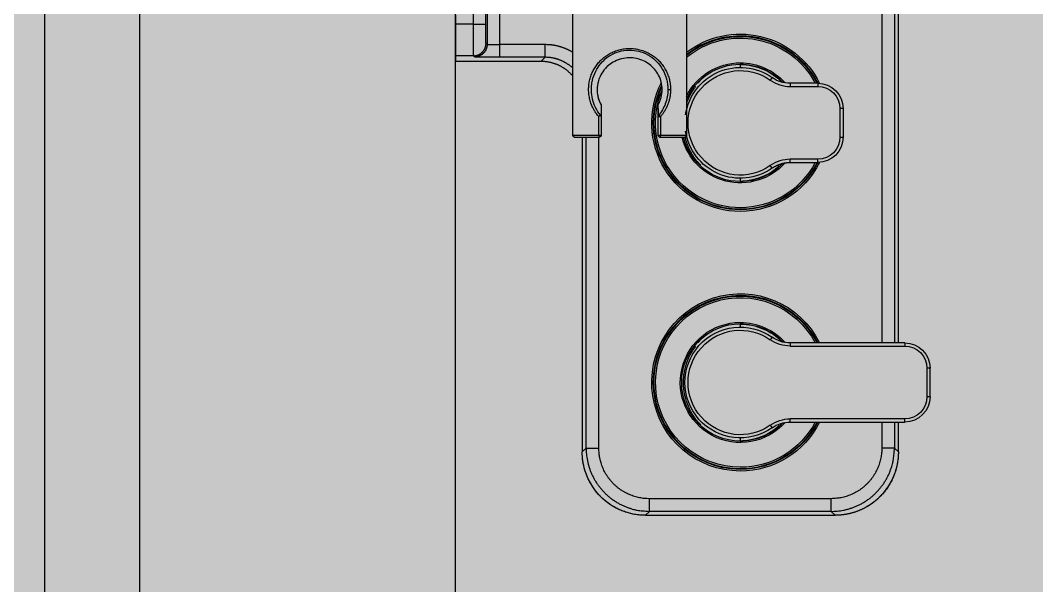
# Model space of a CAD drawing. Header units: millimetres. Extents: x 13515 to 183937, y -33900 to -660.
# Drawn here: x 121790.43 to 121795.46, y -19373.22 to -19370.42 of the extents above; entities that cross this region are included whole.
import ezdxf

# ---------------------------------------------------------------- set-up
doc = ezdxf.new("R2010")
doc.units = ezdxf.units.MM
doc.header["$LTSCALE"] = 100
doc.header["$MEASUREMENT"] = 0
doc.linetypes.add('HIDDEN', pattern=[2, 1, -1])
doc.layers.get('0').update_dxf_attribs({"linetype": 'CONTINUOUS'})
for name, color, linetype in [('254', 254, 'CONTINUOUS'), ('ELE9', 9, 'CONTINUOUS'), ('LED', 7, 'CONTINUOUS'), ('TOI', 12, 'CONTINUOUS')]:
    doc.layers.add(name, color=color, linetype=linetype)

# ---------------------------------------------------------------- blocks, each defined once
blk = doc.blocks.new('I2-샤워수전')
at = {"layer": 'TOI'}
for p, q in [((-13.9479, -141.3138), (-13.9479, -110)), ((-139.9801, -235.5307), (-139.9801, -114.4999)), ((-138.7426, -118.2165), (-138.7426, -235.5307)), ((-134.7429, -118.2165), (-134.7429, -235.5307)), ((-9.9483, -118.3173), (-9.9483, -141.2105)), ((-9.528, -134.8682), (-9.528, -118.8492)), ((-5.5284, -119), (-5.5284, -134.8682)), ((-73, -127.5), (-73, -170)), ((-37, -170), (-37, -127.5)), ((-5.5284, -134.8682), (-9.528, -134.8682)), ((-5.5284, -134.8682), (0, -134.8682)), ((0, -132), (0, -134.8682)), ((0, -134.8682), (0, -144.8674)), ((-28.2585, -141.3138), (-13.9479, -141.3138)), ((-28.2585, -145.3135), (-28.2585, -141.3138)), ((-13.9479, -145.3135), (-13.9479, -141.3138)), ((-9.9483, -141.2105), (-9.6055, -140.8677)), ((-90, -147.6085), (-90, -148.5307)), ((-89.9999, -147.4973), (-89.9999, -147.6085)), ((-28.2585, -145.3135), (-13.9479, -145.3135)), ((-27.021, -146.551), (-28.2585, -145.3135)), ((0, -146.551), (-27.021, -146.551)), ((-5.9486, -145.2101), (-5.6059, -144.8674)), ((-5.6059, -144.8674), (0, -144.8674)), ((0, -144.8674), (0, -146.551)), ((0, -146.551), (0, -146.5511)), ((-114.5, -153.5307), (-105.8113, -153.5307)), ((-114.5, -153.5307), (-114.5, -154.5307)), ((-105.8113, -153.5307), (-105.8113, -154.5307)), ((-100.0618, -151.7125), (-99.4868, -152.5307)), ((-105.8113, -154.5307), (-114.5, -154.5307)), ((-67.0935, -155.5), (-67.9521, -155.5)), ((-64, -164.0339), (-64, -160.4129)), ((-46, -160.3255), (-45.9999, -160.3282)), ((-45.9999, -160.3282), (-46, -163.8385)), ((-45.257, -158.7128), (-45.257, -158.3124)), ((-45.1299, -158.3124), (-45.257, -158.3124)), ((-122.5, -161.5307), (-122.5, -170.5307)), ((-122.5, -161.5307), (-121.5, -161.5307)), ((-121.5, -161.5307), (-121.5, -170.5307)), ((-46, -163.8385), (-46, -170)), ((-64, -164.034), (-64.7714, -164.034)), ((-64.7714, -164.034), (-64.7714, -170)), ((-64, -170), (-64, -164.034)), ((-45.2285, -170), (-45.2285, -164.034)), ((-73, -170), (-64.7714, -170)), ((-64.7714, -170), (-64, -170)), ((-46, -170), (-45.2285, -170)), ((-45.2285, -170), (-37, -170)), ((-121.5, -170.5307), (-122.5, -170.5307)), ((-64.5, -170.5), (-72.5, -170.5)), ((-37.5, -170.5), (-45.5, -170.5)), ((-45.257, -268.7443), (-45.257, -170.5)), ((-41.2574, -268.7443), (-41.2574, -170.5)), ((-40.0199, -170.5), (-40.0199, -269.9818)), ((-114.5, -177.5307), (-105.8113, -177.5307)), ((-114.5, -178.5307), (-114.5, -177.5307)), ((-105.8113, -178.5307), (-114.5, -178.5307)), ((-105.8113, -178.5307), (-105.8113, -177.5307)), ((-100.0618, -180.3489), (-99.4868, -179.5307)), ((-90, -183.5307), (-90, -184.4528)), ((-89.9999, -184.4528), (-89.9999, -184.5641)), ((-90, -229.6086), (-90, -230.5307)), ((-89.9999, -229.4972), (-89.9999, -229.6086)), ((-100.0618, -233.7125), (-99.4868, -234.5307)), ((-142, -235.5307), (-105.8113, -235.5307)), ((-142, -235.5307), (-142, -236.5307)), ((-105.8113, -236.5307), (-142, -236.5307)), ((-105.8113, -235.5307), (-105.8113, -236.5307)), ((-150, -252.5307), (-150, -243.5307)), ((-150, -243.5307), (-149, -243.5307)), ((-149, -243.5307), (-149, -252.5307)), ((-71.5915, -248.7393), (-71.4803, -248.7435)), ((-150, -252.5307), (-149, -252.5307)), ((-142, -260.5307), (-142, -259.5307)), ((-142, -259.5307), (-105.8113, -259.5307)), ((-105.8113, -260.5307), (-105.8113, -259.5307)), ((-105.8113, -260.5307), (-142, -260.5307)), ((-139.9801, -269.9818), (-139.9801, -260.5307)), ((-138.7426, -260.5307), (-138.7426, -268.7443)), ((-134.7429, -260.5307), (-134.7429, -268.7443)), ((-99.4868, -261.5307), (-100.0618, -262.3489)), ((-90, -265.5307), (-90, -266.4528)), ((-89.9999, -266.4528), (-89.9999, -266.5642)), ((-138.7426, -268.7443), (-139.9801, -269.9818)), ((-138.7426, -268.7443), (-134.7429, -268.7443)), ((-41.2574, -268.7443), (-45.257, -268.7443)), ((-40.0199, -269.9818), (-41.2574, -268.7443)), ((-118.7443, -284.7429), (-61.2556, -284.7429)), ((-118.7443, -288.7426), (-118.7443, -284.7429)), ((-61.2556, -288.7426), (-61.2556, -284.7429)), ((-119.9818, -289.9801), (-118.7443, -288.7426)), ((-118.7443, -288.7426), (-61.2556, -288.7426)), ((-61.2556, -288.7426), (-60.0181, -289.9801)), ((-60.0181, -289.9801), (-119.9818, -289.9801))]:
    blk.add_line(p, q, dxfattribs=at)
for points in [[(-9.6056, -140.8677), (-9.6019, -140.8575, 0.12429121), (-9.5981, -140.833, 0.0218621), (-9.5943, -140.7938, 0.00874373), (-9.5904, -140.7398, 0.00497445), (-9.5866, -140.6698, 0.00310073), (-9.5827, -140.5839, 0.00214591), (-9.5788, -140.4813, 0.00155462), (-9.575, -140.3626, 0.00120434), (-9.5713, -140.2269, 0.00094945), (-9.5676, -140.075, 0.00077991), (-9.5639, -139.9067, 0.00064726), (-9.5604, -139.7229, 0.0005534), (-9.557, -139.5236, 0.00047681), (-9.5538, -139.3102, 0.00042016), (-9.5507, -139.0828, 0.0003712), (-9.5477, -138.8432, 0.00033249), (-9.545, -138.5919, 0.00030294), (-9.5424, -138.3303, 0.00028153), (-9.54, -138.059, 0.00025344), (-9.5379, -137.7813, 0.00022329), (-9.5359, -137.4988, 0.00022652), (-9.5342, -137.207, 0.00024618), (-9.5327, -136.9048, 0.00018415), (-9.5314, -136.6184, 0.00007802), (-9.5304, -136.3575, 0.00023035), (-9.5295, -136.0261, 0.00036732), (-9.5287, -135.5229, 0.00018292), (-9.528, -134.8682, 0.00009969)], [(-5.5283, -134.8682), (-5.5284, -135.3415, -0.00009983), (-5.5286, -135.821, -0.00009531), (-5.5291, -136.3072, -0.00009479), (-5.5298, -136.798, -0.00010012), (-5.5306, -137.2913, -0.00010409), (-5.5317, -137.7851, -0.00010801), (-5.533, -138.2774, -0.0001124), (-5.5345, -138.7662, -0.00011847), (-5.5363, -139.2488, -0.00012502), (-5.5382, -139.7233, -0.00013295), (-5.5404, -140.1871, -0.00014206), (-5.5427, -140.6383, -0.0001529), (-5.5453, -141.0742, -0.00016603), (-5.548, -141.4932, -0.0001816), (-5.551, -141.8926, -0.00020034), (-5.5541, -142.2715, -0.00022159), (-5.5573, -142.6272, -0.00025185), (-5.5607, -142.9593, -0.00029109), (-5.5643, -143.2657, -0.00033122), (-5.5679, -143.5462, -0.00036465), (-5.5715, -143.799, -0.0004713), (-5.5753, -144.0254, -0.00068168), (-5.5793, -144.2243, -0.00070874), (-5.583, -144.3943, -0.00036909), (-5.5864, -144.5336, -0.00134666), (-5.5907, -144.6541, -0.00458105), (-5.5973, -144.7657, -0.00612899), (-5.6059, -144.8673, -0.00683343)], [(-37, -143.7335), (-36.7201, -143.5694, -0.00468305), (-36.438, -143.411, -0.00473023), (-36.1537, -143.2585, -0.00473708), (-35.8673, -143.1117, -0.00470656), (-35.5791, -142.9709, -0.00469175), (-35.2893, -142.8358, -0.00467627), (-34.9979, -142.7068, -0.0046646), (-34.7053, -142.5836, -0.00464342), (-34.4115, -142.4664, -0.00462999), (-34.1167, -142.3551, -0.00460858), (-33.8211, -142.2497, -0.00459326), (-33.5249, -142.1501, -0.00456748), (-33.2283, -142.0565, -0.00455466), (-32.9313, -141.9686, -0.00453637), (-32.6341, -141.8866, -0.00451006), (-32.337, -141.8103, -0.00445915), (-32.0402, -141.7398, -0.00447568), (-31.7434, -141.6748, -0.00452848), (-31.4467, -141.6156, -0.00439481), (-31.1517, -141.5618, -0.00410148), (-30.8591, -141.5136, -0.0044669), (-30.5629, -141.4707, -0.00523072), (-30.2611, -141.4331, -0.00402583), (-29.9783, -141.401, -0.00153213), (-29.7231, -141.3746, -0.0054981), (-29.3987, -141.3521, -0.0093459), (-28.9038, -141.3317, -0.00465178), (-28.2585, -141.3138, -0.00250773)], [(-9.9483, -141.2105), (-9.9552, -141.2154, -0.17603175), (-9.9715, -141.2204, -0.04077524), (-9.9976, -141.2255, -0.01699347), (-10.0336, -141.2306, -0.00979362), (-10.0803, -141.2358, -0.00614181), (-10.1375, -141.2409, -0.00426342), (-10.2059, -141.2461, -0.00309436), (-10.2851, -141.2512, -0.00239982), (-10.3755, -141.2562, -0.0018934), (-10.4768, -141.2611, -0.00155611), (-10.589, -141.2659, -0.00129196), (-10.7115, -141.2706, -0.00110491), (-10.8444, -141.2751, -0.00095221), (-10.9866, -141.2795, -0.00083922), (-11.1382, -141.2836, -0.00074154), (-11.298, -141.2875, -0.00066428), (-11.4655, -141.2912, -0.0006053), (-11.6399, -141.2946, -0.00056256), (-11.8208, -141.2978, -0.00050646), (-12.0059, -141.3006, -0.00044623), (-12.1942, -141.3032, -0.00045269), (-12.3888, -141.3055, -0.000492), (-12.5903, -141.3075, -0.00036805), (-12.7812, -141.3092, -0.00015592), (-12.9551, -141.3106, -0.0004604), (-13.1761, -141.3118, -0.00073416), (-13.5115, -141.3129, -0.00036562), (-13.948, -141.3138, -0.00019926)], [(-9.9483, -141.2105), (-9.9438, -141.401, 0.01280184), (-9.9298, -141.5941, 0.01215479), (-9.9058, -141.79, 0.01197266), (-9.8719, -141.9877, 0.01247892), (-9.8271, -142.1865, 0.01271761), (-9.7716, -142.3855, 0.012873), (-9.7047, -142.5839, 0.01297429), (-9.6269, -142.7808, 0.01318122), (-9.5375, -142.9752, 0.01329076), (-9.4371, -143.1663, 0.01343509), (-9.3255, -143.353, 0.01350714), (-9.2034, -143.5345, 0.01360488), (-9.0707, -143.7097, 0.01365884), (-8.9283, -143.878, 0.01372853), (-8.7764, -144.0383, 0.0137188), (-8.6162, -144.1902, 0.01365512), (-8.448, -144.3325, 0.0137286), (-8.2726, -144.4653, 0.01389354), (-8.0907, -144.5874, 0.01353997), (-7.9044, -144.699, 0.01272295), (-7.7149, -144.7993, 0.01368279), (-7.5189, -144.8887, 0.01572184), (-7.316, -144.9669, 0.0123732), (-7.1236, -145.0334, 0.00539065), (-6.9484, -145.0878, 0.01618234), (-6.7259, -145.1338, 0.02706243), (-6.3881, -145.1747, 0.01386617), (-5.9486, -145.2102, 0.00762347)], [(-5.6059, -144.8673), (-5.7965, -144.8628, -0.01280175), (-5.9896, -144.8488, -0.01215472), (-6.1854, -144.8248, -0.01197262), (-6.3832, -144.7909, -0.01247889), (-6.5819, -144.7461, -0.0127176), (-6.7809, -144.6906, -0.01287301), (-6.9793, -144.6238, -0.01297432), (-7.1762, -144.5459, -0.01318127), (-7.3706, -144.4565, -0.01329083), (-7.5617, -144.3562, -0.01343518), (-7.7484, -144.2446, -0.01350725), (-7.9299, -144.1225, -0.01360501), (-8.1051, -143.9898, -0.01365898), (-8.2735, -143.8474, -0.01372869), (-8.4337, -143.6955, -0.01371897), (-8.5856, -143.5353, -0.0136553), (-8.728, -143.367, -0.01372879), (-8.8607, -143.1917, -0.01389374), (-8.9828, -143.0098, -0.01354017), (-9.0944, -142.8235, -0.01272313), (-9.1947, -142.634, -0.013683), (-9.2841, -142.438, -0.01572207), (-9.3623, -142.2351, -0.01237337), (-9.4289, -142.0428, -0.00539072), (-9.4832, -141.8676, -0.01618256), (-9.5292, -141.645, -0.02706275), (-9.5701, -141.3072, -0.01386632), (-9.6056, -140.8677, -0.00762354)], [(-37, -148.6909), (-36.7468, -148.467, -0.00641842), (-36.4885, -148.2499, -0.00645897), (-36.2248, -148.04, -0.00645857), (-35.9562, -147.8371, -0.0064384), (-35.6829, -147.6418, -0.00642873), (-35.4054, -147.4539, -0.00641126), (-35.1238, -147.2739, -0.00639769), (-34.8386, -147.1014, -0.00637452), (-34.55, -146.9371, -0.00635885), (-34.2584, -146.7805, -0.00633144), (-33.964, -146.6321, -0.00631116), (-33.6672, -146.4917, -0.00627591), (-33.3683, -146.3596, -0.00625753), (-33.0677, -146.2354, -0.00622971), (-32.7656, -146.1196, -0.00619206), (-32.4624, -146.0117, -0.00611892), (-32.1585, -145.9121, -0.00613653), (-31.8538, -145.8203, -0.00619885), (-31.5484, -145.7367, -0.0060163), (-31.2443, -145.6608, -0.00561683), (-30.9422, -145.593, -0.00609562), (-30.6361, -145.5326, -0.00710281), (-30.3241, -145.4799, -0.0054906), (-30.0316, -145.4349, -0.0021522), (-29.7675, -145.398, -0.0074265), (-29.4326, -145.3665, -0.01257755), (-28.9227, -145.3383, -0.00629618), (-28.2585, -145.3135, -0.00341079)], [(-13.948, -145.3135), (-13.5693, -145.3134, 0.0001663), (-13.1858, -145.313, 0.00015877), (-12.7968, -145.3124, 0.00015791), (-12.4041, -145.3115, 0.00016679), (-12.0095, -145.3104, 0.0001734), (-11.6144, -145.3089, 0.00017993), (-11.2206, -145.3072, 0.00018724), (-10.8296, -145.3052, 0.00019736), (-10.4435, -145.3029, 0.00020827), (-10.0639, -145.3003, 0.00022147), (-9.6928, -145.2974, 0.00023663), (-9.3319, -145.2943, 0.0002547), (-8.9832, -145.2909, 0.00027656), (-8.648, -145.2872, 0.0003025), (-8.3284, -145.2833, 0.0003337), (-8.0253, -145.2792, 0.00036909), (-7.7408, -145.2748, 0.00041947), (-7.475, -145.2703, 0.00048481), (-7.23, -145.2656, 0.00055162), (-7.0055, -145.2608, 0.00060726), (-6.8033, -145.2559, 0.0007848), (-6.6222, -145.2509, 0.00113497), (-6.463, -145.2456, 0.00117978), (-6.327, -145.2406, 0.00061429), (-6.2155, -145.2361, 0.00224082), (-6.1192, -145.2303, 0.00761313), (-6.0299, -145.2216, 0.01014586), (-5.9486, -145.2102, 0.01123962)], [(-76.6447, -153.461), (-76.6948, -153.3966, 0.00138202), (-76.7452, -153.3325, 0.00138259), (-76.7959, -153.2687, 0.00138336), (-76.847, -153.2052, 0.00138448), (-76.8985, -153.1421, 0.00138545), (-76.9502, -153.0792, 0.00138629), (-77.0024, -153.0166, 0.00138706), (-77.0548, -152.9543, 0.00138778), (-77.1076, -152.8923, 0.00138859), (-77.1607, -152.8306, 0.00138945), (-77.2142, -152.7693, 0.0013898), (-77.268, -152.7082, 0.00138966), (-77.3221, -152.6475, 0.00139118), (-77.3765, -152.587, 0.00139412), (-77.4313, -152.5269, 0.0013911), (-77.4864, -152.4671, 0.00138299), (-77.5418, -152.4077, 0.00139529), (-77.5976, -152.3485, 0.00142376), (-77.6538, -152.2896, 0.00138366), (-77.71, -152.2312, 0.00129229), (-77.7663, -152.1735, 0.00142615), (-77.8238, -152.1152, 0.00169962), (-77.883, -152.0559, 0.00129077), (-77.9388, -152.0005, 0.00044439), (-77.9893, -151.9505, 0.00181944), (-78.055, -151.8871, 0.00313022), (-78.157, -151.7904, 0.00153113), (-78.2912, -151.6644, 0.00081165)], [(-73, -159.9543), (-73.0628, -159.7639, 0.00292228), (-73.128, -159.5739, 0.00290523), (-73.1955, -159.3844, 0.00290358), (-73.2653, -159.1954, 0.00292201), (-73.3374, -159.0069, 0.00293264), (-73.4119, -158.819, 0.00294092), (-73.4888, -158.6317, 0.0029476), (-73.5679, -158.445, 0.0029576), (-73.6494, -158.259, 0.00296482), (-73.7332, -158.0737, 0.00297404), (-73.8194, -157.8892, 0.00297967), (-73.9079, -157.7055, 0.00298634), (-73.9988, -157.5226, 0.00299422), (-74.0919, -157.3405, 0.00300718), (-74.1874, -157.1593, 0.00300458), (-74.2852, -156.9791, 0.00299258), (-74.3853, -156.7999, 0.00302346), (-74.4877, -156.6216, 0.00309178), (-74.5927, -156.444, 0.00300633), (-74.6994, -156.2682, 0.00280944), (-74.8077, -156.0945, 0.0031079), (-74.9202, -155.9193, 0.00371521), (-75.038, -155.7414, 0.00281546), (-75.1499, -155.575, 0.00095391), (-75.2522, -155.4252, 0.00398794), (-75.3886, -155.2358, 0.00687134), (-75.6049, -154.9479, 0.00335057), (-75.8921, -154.5732, 0.0017701)], [(-64.7715, -164.0339), (-64.7546, -164.0142, -0.00686528), (-64.7366, -163.9941, -0.00611028), (-64.7172, -163.9736, -0.00579814), (-64.6966, -163.9527, -0.00601268), (-64.6748, -163.9317, -0.00605123), (-64.6518, -163.9106, -0.00608378), (-64.6277, -163.8896, -0.00611034), (-64.6027, -163.8688, -0.00625522), (-64.5769, -163.8484, -0.00637506), (-64.5503, -163.8286, -0.0065742), (-64.5232, -163.8094, -0.00678007), (-64.4957, -163.7911, -0.00706642), (-64.468, -163.7739, -0.00739569), (-64.4404, -163.7577, -0.00780658), (-64.413, -163.743, -0.00827774), (-64.386, -163.7295, -0.00879742), (-64.3596, -163.7176, -0.00954293), (-64.334, -163.7073, -0.01046682), (-64.3094, -163.6986, -0.01126693), (-64.2859, -163.6914, -0.01171234), (-64.2637, -163.6859, -0.01392328), (-64.2427, -163.6821, -0.01791146), (-64.2229, -163.68, -0.01658457), (-64.2052, -163.679, -0.00861467), (-64.1899, -163.6789, -0.02508315), (-64.1737, -163.6816, -0.05266857), (-64.1532, -163.689, -0.03397395), (-64.1289, -163.7007, -0.0207982)], [(-64.1289, -163.7007), (-64.1209, -163.7097, -0.00607593), (-64.1132, -163.7189, -0.00600996), (-64.1056, -163.7282, -0.00598977), (-64.0983, -163.7378, -0.00604637), (-64.0912, -163.7477, -0.00607469), (-64.0843, -163.7577, -0.00609051), (-64.0776, -163.7679, -0.00610159), (-64.0711, -163.7783, -0.00612322), (-64.0649, -163.7888, -0.00613592), (-64.059, -163.7996, -0.0061512), (-64.0533, -163.8105, -0.0061584), (-64.0479, -163.8215, -0.00616607), (-64.0428, -163.8327, -0.00617585), (-64.0379, -163.844, -0.00619193), (-64.0333, -163.8554, -0.00618004), (-64.029, -163.867, -0.00614548), (-64.025, -163.8786, -0.00619513), (-64.0213, -163.8903, -0.00631036), (-64.0178, -163.9022, -0.00613694), (-64.0147, -163.914, -0.00574115), (-64.0119, -163.9259, -0.00629929), (-64.0094, -163.9379, -0.00744868), (-64.0071, -163.9503, -0.00570306), (-64.0052, -163.962, -0.00208463), (-64.0036, -163.9725, -0.00790811), (-64.0023, -163.986, -0.01353198), (-64.0011, -164.0068, -0.00668614), (-64, -164.0339, -0.0035709)], [(-64.4999, -170.5), (-64.5129, -170.4994, -0.02354851), (-64.526, -170.4977, -0.02211001), (-64.5393, -170.4947, -0.02130241), (-64.5527, -170.4905, -0.02151659), (-64.5662, -170.4849, -0.02099967), (-64.5797, -170.4779, -0.02022212), (-64.5932, -170.4696, -0.01921376), (-64.6065, -170.4598, -0.01834854), (-64.6197, -170.4487, -0.01727558), (-64.6327, -170.4361, -0.01631613), (-64.6454, -170.4222, -0.01526778), (-64.6577, -170.4069, -0.01436088), (-64.6696, -170.3903, -0.01344275), (-64.681, -170.3725, -0.01266055), (-64.6919, -170.3535, -0.01185618), (-64.7022, -170.3335, -0.01112848), (-64.7119, -170.3125, -0.01056481), (-64.7209, -170.2906, -0.01015346), (-64.7292, -170.2678, -0.00941652), (-64.7367, -170.2445, -0.00849008), (-64.7436, -170.2208, -0.00878472), (-64.7496, -170.1963, -0.00972054), (-64.7549, -170.171, -0.00739273), (-64.7595, -170.1469, -0.003166), (-64.7631, -170.125, -0.00936698), (-64.7663, -170.0972, -0.01514481), (-64.769, -170.055, -0.00760893), (-64.7715, -170, -0.0041591)], [(-45.2285, -170), (-45.2288, -170.0239, -0.00695511), (-45.2297, -170.048, -0.0066255), (-45.2314, -170.0725, -0.00657028), (-45.2337, -170.0972, -0.00691632), (-45.2367, -170.1221, -0.00715035), (-45.2405, -170.1469, -0.00736609), (-45.245, -170.1717, -0.0075922), (-45.2503, -170.1963, -0.00791309), (-45.2564, -170.2206, -0.00823075), (-45.2632, -170.2445, -0.00860859), (-45.2708, -170.2679, -0.00900844), (-45.2791, -170.2906, -0.00946954), (-45.2881, -170.3125, -0.00998471), (-45.2977, -170.3335, -0.0105629), (-45.308, -170.3535, -0.01118122), (-45.3189, -170.3725, -0.01180201), (-45.3303, -170.3903, -0.01265768), (-45.3422, -170.4069, -0.01367834), (-45.3546, -170.4222, -0.01430958), (-45.3672, -170.4361, -0.01436685), (-45.3801, -170.4487, -0.01655317), (-45.3934, -170.4598, -0.02050316), (-45.4072, -170.4696, -0.01741369), (-45.4203, -170.4779, -0.00790956), (-45.4321, -170.4847, -0.02464238), (-45.4473, -170.4905, -0.04530206), (-45.4702, -170.4956, -0.02467138), (-45.5, -170.5, -0.01382489)], [(-77.4693, -179.4178), (-77.2245, -179.1665, 0.00472232), (-76.9845, -178.9108, 0.00473075), (-76.7496, -178.6505, 0.00472885), (-76.5196, -178.3859, 0.00472546), (-76.2949, -178.1171, 0.00472329), (-76.0753, -177.8443, 0.00471765), (-75.8613, -177.5675, 0.00471257), (-75.6526, -177.2871, 0.00470489), (-75.4495, -177.003, 0.00469892), (-75.252, -176.7155, 0.00468941), (-75.0603, -176.4247, 0.00468055), (-74.8743, -176.1308, 0.0046661), (-74.6942, -175.8339, 0.00465956), (-74.5199, -175.5343, 0.00465265), (-74.3516, -175.232, 0.00463096), (-74.1893, -174.9273, 0.0045883), (-74.033, -174.6204, 0.00461247), (-73.8827, -174.3111, 0.00468079), (-73.7384, -173.9994, 0.00454262), (-73.6004, -173.6872, 0.0042395), (-73.4691, -173.3753, 0.00463664), (-73.3424, -173.0568, 0.00546078), (-73.2202, -172.7294, 0.00417912), (-73.1089, -172.4212, 0.00153721), (-73.0114, -172.142, 0.00576717), (-72.8997, -171.7819, 0.00983005), (-72.7453, -171.226, 0.00485397), (-72.5536, -170.4971, 0.00259734)], [(-100.0617, -180.3489), (-100.2277, -180.2348, 0.0050671), (-100.3962, -180.1238, 0.00502798), (-100.5675, -180.0159, 0.00501525), (-100.7414, -179.9112, 0.00504735), (-100.9178, -179.8099, 0.005063), (-101.0966, -179.7119, 0.00507127), (-101.2777, -179.6175, 0.00507677), (-101.4609, -179.5266, 0.00508839), (-101.6463, -179.4394, 0.005095), (-101.8336, -179.3559, 0.00510324), (-102.0229, -179.2761, 0.0051063), (-102.2139, -179.2002, 0.00510919), (-102.4065, -179.1282, 0.00511521), (-102.6007, -179.0601, 0.00512658), (-102.7963, -178.9961, 0.00511521), (-102.9931, -178.9361, 0.00508525), (-103.191, -178.8801, 0.00512666), (-103.3901, -178.8283, 0.00522408), (-103.5904, -178.7806, 0.0050786), (-103.7907, -178.737, 0.00474808), (-103.9904, -178.6977, 0.00521851), (-104.1938, -178.6624, 0.00618524), (-104.4024, -178.6313, 0.00472319), (-104.5985, -178.6045, 0.00169515), (-104.776, -178.5824, 0.00658273), (-105.0036, -178.5634, 0.01128275), (-105.3535, -178.5461, 0.00555695), (-105.8113, -178.5307, 0.00296075)], [(-76.6447, -235.461), (-76.6948, -235.3966, 0.00138211), (-76.7452, -235.3325, 0.00138267), (-76.796, -235.2687, 0.00138344), (-76.8471, -235.2052, 0.00138456), (-76.8985, -235.142, 0.00138554), (-76.9503, -235.0791, 0.00138637), (-77.0024, -235.0165, 0.00138715), (-77.0548, -234.9543, 0.00138787), (-77.1076, -234.8923, 0.00138867), (-77.1608, -234.8306, 0.00138954), (-77.2142, -234.7692, 0.00138989), (-77.268, -234.7082, 0.00138974), (-77.3221, -234.6475, 0.00139126), (-77.3766, -234.587, 0.0013942), (-77.4313, -234.5269, 0.00139118), (-77.4864, -234.4671, 0.00138307), (-77.5418, -234.4077, 0.00139537), (-77.5976, -234.3485, 0.00142385), (-77.6538, -234.2896, 0.00138374), (-77.7101, -234.2312, 0.00129237), (-77.7663, -234.1735, 0.00142624), (-77.8238, -234.1152, 0.00169972), (-77.883, -234.0559, 0.00129085), (-77.9388, -234.0005, 0.00044442), (-77.9894, -233.9505, 0.00181956), (-78.055, -233.8871, 0.00313041), (-78.157, -233.7904, 0.00153123), (-78.2912, -233.6644, 0.0008117)], [(-77.4693, -261.4178), (-77.0773, -261.0047, 0.00747115), (-76.698, -260.5807, 0.00750572), (-76.332, -260.1452, 0.00749598), (-75.9792, -259.6994, 0.0074785), (-75.6408, -259.2437, 0.00746759), (-75.3164, -258.779, 0.00744289), (-75.0071, -258.3057, 0.00742207), (-74.7123, -257.8248, 0.00739112), (-74.4332, -257.3366, 0.00736687), (-74.1691, -256.8422, 0.00732689), (-73.921, -256.342, 0.00729698), (-73.6882, -255.837, 0.00725004), (-73.4716, -255.3277, 0.00721572), (-73.2704, -254.8149, 0.00716172), (-73.0853, -254.2993, 0.0071232), (-72.9157, -253.7816, 0.00706319), (-72.7621, -253.2625, 0.00702065), (-72.6236, -252.7427, 0.00695431), (-72.5009, -252.2228, 0.0069094), (-72.3931, -251.7034, 0.00684044), (-72.3005, -251.1852, 0.00678932), (-72.2224, -250.6688, 0.00670833), (-72.159, -250.1548, 0.0066659), (-72.1094, -249.6435, 0.00660546), (-72.074, -249.1354, 0.00652511), (-72.0517, -248.6317, 0.00639093), (-72.0427, -248.1327, 0.00644586), (-72.0465, -247.6343, 0.00648281), (-72.0636, -247.1322, 0.00647102), (-72.094, -246.6262, 0.00659853), (-72.1384, -246.1165, 0.00666613), (-72.1968, -245.604, 0.00673406), (-72.27, -245.0889, 0.00678959), (-72.3578, -244.572, 0.00688361), (-72.4609, -244.0537, 0.00691596), (-72.579, -243.5348, 0.00694216), (-72.7127, -243.016, 0.00705422), (-72.8622, -242.4973, 0.00727583), (-73.0284, -241.9791, 0.00709857), (-73.2088, -241.4648, 0.00666099), (-73.4036, -240.9558, 0.00742836), (-73.6194, -240.4428, 0.0089711), (-73.8593, -239.923, 0.00677753), (-74.094, -239.4369, 0.00221901), (-74.3142, -238.9993, 0.00973159), (-74.6319, -238.453, 0.01689071), (-75.1659, -237.6335, 0.0082014), (-75.892, -236.5733, 0.00429559)], [(-118.7443, -288.7426), (-119.6973, -288.7204, -0.01280197), (-120.663, -288.6503, -0.01215525), (-121.6424, -288.5306, -0.01197345), (-122.6312, -288.3611, -0.01248007), (-123.6252, -288.1372, -0.01271914), (-124.6202, -287.8598, -0.01287487), (-125.6121, -287.5256, -0.0129765), (-126.5967, -287.1363, -0.01318377), (-127.5688, -286.6895, -0.01329362), (-128.5244, -286.1879, -0.01343823), (-129.4578, -285.6299, -0.01351053), (-130.3655, -285.0193, -0.01360847), (-131.2416, -284.3558, -0.01366258), (-132.0832, -283.644, -0.01373239), (-132.8847, -282.8846, -0.01372271), (-133.644, -282.0833, -0.01365902), (-134.3558, -281.2421, -0.01373247), (-135.0193, -280.3655, -0.01389737), (-135.6299, -279.4559, -0.01354357), (-136.1878, -278.5244, -0.01272617), (-136.6891, -277.5765, -0.01368605), (-137.1363, -276.5967, -0.01572526), (-137.5271, -275.582, -0.01237559), (-137.8598, -274.6202, -0.00539161), (-138.1312, -273.7441, -0.016185), (-138.3611, -272.6312, -0.02706561), (-138.5653, -270.9421, -0.01386717), (-138.7426, -268.7444, -0.00762384)], [(-134.7429, -268.7444), (-134.7251, -269.5068, 0.012802), (-134.6691, -270.2793, 0.01215537), (-134.5734, -271.0628, 0.01197365), (-134.4378, -271.8539, 0.01248037), (-134.2587, -272.6492, 0.01271953), (-134.0368, -273.4452, 0.01287535), (-133.7694, -274.2387, 0.01297707), (-133.4581, -275.0264, 0.01318443), (-133.1006, -275.8041, 0.01329436), (-132.6993, -276.5686, 0.01343904), (-132.2529, -277.3153, 0.0135114), (-131.7645, -278.0415, 0.0136094), (-131.2337, -278.7424, 0.01366356), (-130.6642, -279.4157, 0.01373339), (-130.0567, -280.0568, 0.01372373), (-129.4157, -280.6643, 0.01366003), (-128.7428, -281.2337, 0.01373348), (-128.0415, -281.7645, 0.01389837), (-127.3138, -282.253, 0.01354451), (-126.5686, -282.6993, 0.01272701), (-125.8102, -283.1003, 0.0136869), (-125.0264, -283.4581, 0.01572616), (-124.2146, -283.7707, 0.01237622), (-123.4452, -284.0368, 0.00539186), (-122.7443, -284.2539, 0.01618569), (-121.8539, -284.4378, 0.02706645), (-120.5026, -284.6012, 0.01386743), (-118.7443, -284.7429, 0.00762394)], [(-41.2574, -268.7444), (-41.2796, -269.6974, -0.012802), (-41.3497, -270.663, -0.01215529), (-41.4694, -271.6424, -0.01197349), (-41.6389, -272.6312, -0.01248011), (-41.8628, -273.6252, -0.01271918), (-42.1402, -274.6202, -0.01287491), (-42.4744, -275.6122, -0.01297655), (-42.8637, -276.5967, -0.01318382), (-43.3105, -277.5689, -0.01329367), (-43.8121, -278.5244, -0.01343828), (-44.3701, -279.4578, -0.01351058), (-44.9807, -280.3655, -0.01360852), (-45.6442, -281.2416, -0.01366264), (-46.356, -282.0833, -0.01373244), (-47.1154, -282.8847, -0.01372276), (-47.9167, -283.644, -0.01365906), (-48.7578, -284.3558, -0.01373251), (-49.6345, -285.0193, -0.01389741), (-50.5441, -285.63, -0.0135436), (-51.4756, -286.1879, -0.01272619), (-52.4235, -286.6891, -0.01368607), (-53.4033, -287.1363, -0.01572528), (-54.418, -287.5271, -0.0123756), (-55.3798, -287.8598, -0.00539161), (-56.2559, -288.1312, -0.016185), (-57.3688, -288.3611, -0.02706559), (-59.0579, -288.5654, -0.01386715), (-61.2556, -288.7426, -0.00762383)], [(-61.2556, -284.7429), (-60.4932, -284.7251, 0.01280196), (-59.7207, -284.6691, 0.01215533), (-58.9371, -284.5734, 0.01197361), (-58.1461, -284.4378, 0.01248031), (-57.3508, -284.2587, 0.01271947), (-56.5548, -284.0368, 0.01287529), (-55.7612, -283.7694, 0.012977), (-54.9736, -283.4581, 0.01318436), (-54.1958, -283.1006, 0.01329428), (-53.4314, -282.6993, 0.01343897), (-52.6846, -282.2529, 0.01351132), (-51.9585, -281.7645, 0.01360932), (-51.2576, -281.2337, 0.01366348), (-50.5843, -280.6643, 0.01373332), (-49.9431, -280.0567, 0.01372366), (-49.3357, -279.4157, 0.01365997), (-48.7662, -278.7428, 0.01373342), (-48.2354, -278.0415, 0.01389832), (-47.7469, -277.3138, 0.01354446), (-47.3006, -276.5686, 0.01272697), (-46.8996, -275.8102, 0.01368686), (-46.5418, -275.0264, 0.01572613), (-46.2292, -274.2146, 0.01237621), (-45.9631, -273.4452, 0.00539186), (-45.7459, -272.7443, 0.01618569), (-45.5621, -271.8539, 0.02706646), (-45.3987, -270.5026, 0.01386746), (-45.257, -268.7444, 0.00762396)]]:
    blk.add_lwpolyline(points, format="xyb", dxfattribs=at)
for centre, radius, start, end in [((-90, -166), 28, 52.6168, 153.60367), ((-90, -166), 27.5, 90, 153.02616), ((-90, -166.0307), 27.3, 51.48565, 152.7499), ((-90, -166.0307), 26.8, 50.62981, 152.19797), ((-90, -166), 27.5, 51.81652, 90), ((-90, -166.0307), 18.9624, 90, 138.1885), ((-90, -166.0307), 18.5334, 90, 136.35117), ((-90, -166.0307), 18.4221, 90, 135.78985), ((-90, -166.0307), 18.9624, 26.29701, 90), ((-90, -166.0307), 18.5334, 23.4711, 90), ((-90, -166.0307), 17.5, 8.499243, 125.0968), ((-90, -166.0307), 16.5, 234.9032, 125.0968), ((-114.5, -161.5307), 8, 90, 180), ((-90, -166), 28, 270, 26.91455), ((-90, -166), 27.5, 270, 25.52848), ((-114.5, -161.5307), 7, 90, 180), ((-90, -166.0307), 27.3, 270, 24.87424), ((-90, -166.0307), 26.8, 270, 22.71077), ((-90, -166.0307), 17.5, 234.9032, 351.50057), ((-72.5, -170), 0.5, 180, 270), ((-64.5, -170), 0.5, 270, 0), ((-45.5, -170), 0.5, 180, 270), ((-37.5, -170), 0.5, 270, 0), ((-114.5, -170.5307), 8, 180, 270), ((-114.5, -170.5307), 7, 180, 270), ((-90, -166.0307), 18.9624, 221.8115, 346.36761), ((-90, -166.0307), 18.5334, 270.000126, 346.045745), ((-90, -166), 28, 206.54188, 270), ((-90, -166), 27.5, 207.10756, 270), ((-90, -166.0307), 27.3, 207.2501, 270), ((-90, -166.0307), 26.8, 207.80203, 270), ((-90, -166.0307), 18.5334, 223.64883, 270.00013), ((-90, -166.0307), 18.4221, 228.07131, 267.99308), ((-90, -248), 28, 270, 153.55544), ((-90, -248), 27.5, 90, 153.03613), ((-90, -248.0307), 27.3, 270, 152.7499), ((-90, -248.0307), 26.8, 270, 152.19797), ((-90, -248), 27.5, 270, 90), ((-90, -248.0307), 18.9624, 221.81081, 90), ((-90, -248.0307), 18.9624, 90, 138.18919), ((-90, -248.0307), 18.5334, 90, 136.35096), ((-90, -248.0307), 18.4221, 90, 135.78928), ((-90, -248.0307), 17.5, 234.9032, 125.0968), ((-90, -248.0307), 18.5334, 270.000126, 90), ((-105.8113, -225.5307), 10, 270, 305.0968), ((-105.8113, -225.5307), 11, 270, 305.096801), ((-90, -248.0307), 16.5, 234.9032, 125.0968), ((-142, -243.5307), 8, 90, 180), ((-142, -243.5307), 7, 90, 180), ((-142, -252.5307), 8, 180, 270), ((-142, -252.5307), 7, 180, 270), ((-105.8113, -270.5307), 11, 54.9032, 90), ((-90, -248), 28, 206.58503, 270), ((-90, -248), 27.5, 207.10756, 270), ((-90, -248.0307), 27.3, 207.2501, 270), ((-90, -248.0307), 26.8, 207.80203, 270), ((-105.8113, -270.5307), 10, 54.9032, 90), ((-90, -248.0307), 18.5334, 223.64904, 270.00013), ((-90, -248.0307), 18.4221, 228.07037, 267.99308)]:
    blk.add_arc(centre, radius, start, end, dxfattribs=at)
for points, knots in [([(-45.2285, -164.0339), (-45.0961, -163.8778), (-44.833, -163.5674), (-44.4689, -163.0815), (-44.13, -162.585), (-43.8172, -162.0763), (-43.3752, -161.2773), (-42.8737, -160.1657), (-42.4048, -158.6705), (-42.1145, -157.1167), (-42.0151, -155.5117), (-42.1116, -153.9067), (-42.3991, -152.3524), (-42.8654, -150.856), (-43.4897, -149.4657), (-44.2702, -148.1588), (-45.189, -146.9668), (-46.2473, -145.881), (-47.4404, -144.9181), (-48.7553, -144.0922), (-50.196, -143.4167), (-51.7279, -142.9153), (-53.3433, -142.6048), (-54.9938, -142.4984), (-56.6451, -142.6032), (-58.2599, -142.9124), (-59.7928, -143.4122), (-61.234, -144.0865), (-62.55, -144.9113), (-63.7441, -145.8732), (-64.8035, -146.9583), (-65.7235, -148.1494), (-66.5051, -149.4558), (-67.1304, -150.845), (-67.4703, -151.9328), (-67.6338, -152.623), (-67.6951, -152.9103), (-67.7496, -153.1978), (-67.7976, -153.4853), (-67.839, -153.7729), (-67.874, -154.0605), (-67.9025, -154.3483), (-67.9247, -154.6361), (-67.9404, -154.924), (-67.9502, -155.212), (-67.9515, -155.404), (-67.952, -155.4999)], [0, 0, 0, 0, 0.012784, 0.02539717, 0.03786017, 0.05019443, 0.06242205, 0.09420096, 0.12444142, 0.15575134, 0.1861568, 0.2165549, 0.24784339, 0.27809068, 0.30986243, 0.34062887, 0.37225491, 0.40366941, 0.43498846, 0.46683669, 0.49803288, 0.52998973, 0.56132887, 0.59305712, 0.62472739, 0.65610086, 0.68802619, 0.71923564, 0.75108297, 0.78240023, 0.81381925, 0.84545167, 0.87621402, 0.90799354, 0.93823316, 0.94402738, 0.94977065, 0.95546782, 0.96112383, 0.96674376, 0.97233277, 0.97789611, 0.98343909, 0.98896712, 0.9944856, 1, 1, 1, 1]), ([(-45.9871, -163.8362), (-45.9481, -163.7913), (-45.9094, -163.7461), (-45.2345, -162.9472), (-44.6889, -162.1181), (-43.8283, -160.3887), (-43.4995, -159.496), (-43.0484, -157.638), (-42.9232, -156.6738), (-42.8999, -155.1858), (-42.9229, -154.6665), (-43.0296, -153.6421), (-43.113, -153.137), (-43.4596, -151.6029), (-43.8183, -150.6167), (-44.7201, -148.8342), (-45.2541, -148.0289), (-46.4568, -146.6065), (-47.116, -145.9806), (-48.6347, -144.8381), (-49.5069, -144.3336), (-51.3104, -143.5836), (-52.2314, -143.321), (-54.2535, -143.0062), (-55.3618, -142.988), (-57.4075, -143.2393), (-58.3498, -143.4771), (-60.2891, -144.219), (-61.263, -144.7641), (-62.8573, -145.9583), (-63.5113, -146.5752), (-64.7533, -148.0309), (-65.319, -148.8895), (-66.1943, -150.6649), (-66.5229, -151.5708), (-66.8695, -153.0397), (-66.9607, -153.5692), (-67.0683, -154.5672), (-67.0935, -155.0336), (-67.0936, -155.4999)], [0, 0, 0, 0, 0.00388828, 0.00388828, 0.06836818, 0.06836818, 0.12824421, 0.12824421, 0.18679077, 0.18679077, 0.21808114, 0.21808114, 0.24930274, 0.24930274, 0.31521378, 0.31521378, 0.37801533, 0.37801533, 0.43698447, 0.43698447, 0.50045354, 0.50045354, 0.55866535, 0.55866535, 0.62454711, 0.62454711, 0.6833795, 0.6833795, 0.75338411, 0.75338411, 0.81168729, 0.81168729, 0.87847545, 0.87847545, 0.9390509, 0.9390509, 0.9718465, 0.9718465, 1, 1, 1, 1]), ([(-65.2796, -155.4999), (-65.2797, -154.7085), (-65.1812, -153.9177), (-64.8063, -152.4057), (-64.531, -151.6836), (-63.8358, -150.3376), (-63.4156, -149.7124), (-62.4516, -148.5705), (-61.9074, -148.0536), (-60.7095, -147.1432), (-60.0556, -146.7499), (-58.6598, -146.11), (-57.9172, -145.8637), (-56.382, -145.5419), (-55.5891, -145.4666), (-54.0309, -145.4968), (-53.2651, -145.5967), (-52.5265, -145.7762)], [0, 0, 0, 0, 0.0625, 0.0625, 0.125, 0.125, 0.1875, 0.1875, 0.25, 0.25, 0.3125, 0.3125, 0.375, 0.375, 0.4375, 0.4375, 0.49821479, 0.49821479, 0.49821479, 0.49821479]), ([(-52.5265, -145.7762), (-52.5048, -145.7813), (-52.4831, -145.7867), (-51.7028, -145.9816), (-50.973, -146.2548), (-49.6075, -146.9439), (-48.971, -147.3598), (-48.0598, -148.1076), (-47.7468, -148.3989), (-47.4535, -148.7084)], [0.49821479, 0.49821479, 0.49821479, 0.49821479, 0.5, 0.5, 0.5625, 0.5625, 0.625, 0.625, 0.66067587, 0.66067587, 0.66067587, 0.66067587]), ([(-52.5265, -145.7762), (-52.502, -145.7834), (-51.8544, -145.9431), (-50.6204, -146.3775), (-48.9814, -147.3187), (-47.978, -148.167), (-47.4976, -148.6639), (-47.4535, -148.7084)], [0.49883794, 0.49883794, 0.49883794, 0.49883794, 0.50047258, 0.5520931, 0.60379667, 0.65555928, 0.66183844, 0.66183844, 0.66183844, 0.66183844]), ([(-27.021, -146.5512), (-27.1383, -146.5519), (-27.373, -146.5537), (-27.7249, -146.5686), (-28.0761, -146.5922), (-28.4267, -146.6256), (-28.7761, -146.6684), (-29.1243, -146.7206), (-29.471, -146.7823), (-29.8158, -146.8533), (-30.1587, -146.9337), (-30.4991, -147.0232), (-30.8371, -147.122), (-31.1722, -147.2299), (-31.5043, -147.3468), (-31.8332, -147.4727), (-32.1584, -147.6074), (-32.4799, -147.7509), (-32.7974, -147.903), (-33.1107, -148.0637), (-33.4195, -148.2328), (-33.7236, -148.4102), (-34.0228, -148.5958), (-34.3169, -148.7894), (-34.6056, -148.9909), (-34.8887, -149.2002), (-35.1661, -149.417), (-35.4375, -149.6413), (-35.7027, -149.8728), (-35.9615, -150.1114), (-36.2138, -150.357), (-36.4594, -150.6093), (-36.698, -150.8681), (-36.8768, -151.0729), (-36.9762, -151.191), (-37, -151.2194)], [0, 0, 0, 0, 0.017242588, 0.034485068, 0.051727441, 0.068969708, 0.08621187, 0.10345393, 0.12069589, 0.13793774, 0.1551795, 0.17242117, 0.18966274, 0.20690423, 0.22414562, 0.24138694, 0.25862818, 0.27586935, 0.29311044, 0.31035148, 0.32759245, 0.34483336, 0.36207423, 0.37931505, 0.39655583, 0.41379658, 0.4310373, 0.44827799, 0.46551867, 0.48275934, 0.5, 0.51724066, 0.53448133, 0.55172201, 0.5571665, 0.5571665, 0.5571665, 0.5571665]), ([(-47.4535, -148.7084), (-47.233, -148.9413), (-47.0236, -149.1844), (-46.3654, -150.0263), (-45.9682, -150.6686), (-45.3799, -151.9254), (-45.1651, -152.5251), (-45.0098, -153.1472)], [0.66067587, 0.66067587, 0.66067587, 0.66067587, 0.6875, 0.6875, 0.75, 0.75, 0.80147625, 0.80147625, 0.80147625, 0.80147625]), ([(-105.8114, -153.5306), (-104.7905, -153.5307), (-102.7486, -153.2159), (-100.897, -152.2995), (-100.0617, -151.7126)], [2, 2, 2, 2, 4.1446735, 6.2893471, 6.2893471, 6.2893471, 6.2893471]), ([(-99.4868, -152.5307), (-100.4056, -153.1764), (-102.4424, -154.1844), (-104.6884, -154.5307), (-105.8114, -154.5307)], [2, 2, 2, 2, 4.1446735, 6.2893471, 6.2893471, 6.2893471, 6.2893471]), ([(-45.0098, -153.1472), (-44.9765, -153.2804), (-44.946, -153.4147), (-44.7611, -154.3164), (-44.6959, -155.1129), (-44.7615, -156.6936), (-44.8925, -157.476), (-45.326, -158.9652), (-45.6279, -159.6716), (-46, -160.3281)], [0.80147625, 0.80147625, 0.80147625, 0.80147625, 0.8125, 0.8125, 0.875, 0.875, 0.9375, 0.9375, 1, 1, 1, 1]), ([(-45.0098, -153.1472), (-44.9311, -153.465), (-44.4518, -155.8998), (-44.9487, -158.5755), (-46, -160.3255)], [0.80243871, 0.80243871, 0.80243871, 0.80243871, 0.82819564, 1, 1, 1, 1]), ([(-67.952, -155.4999), (-67.9494, -155.6996), (-67.9441, -156.0996), (-67.9014, -156.6993), (-67.8329, -157.2991), (-67.7061, -158.0827), (-67.4814, -159.0487), (-67.1166, -160.1512), (-66.6573, -161.2142), (-66.2447, -161.9748), (-65.9314, -162.482), (-65.7564, -162.7503), (-65.5743, -163.0148), (-65.3849, -163.2756), (-65.188, -163.5326), (-64.9841, -163.7861), (-64.8424, -163.9512), (-64.7715, -164.0339)], [0, 0, 0, 0, 0.06148769, 0.12325507, 0.18556215, 0.24866228, 0.37087236, 0.49798902, 0.62110425, 0.74840489, 0.78384891, 0.81943036, 0.85516663, 0.89107492, 0.92717218, 0.96347507, 1, 1, 1, 1]), ([(-67.0936, -155.4999), (-67.0935, -156.28), (-66.9516, -157.8369), (-66.3471, -160.0214), (-65.4103, -161.993), (-64.5872, -163.1582), (-64.1289, -163.7007)], [0, 0, 0, 0, 0.25179023, 0.50272666, 0.75174837, 1, 1, 1, 1]), ([(-64.041, -160.2521), (-64.4428, -159.526), (-64.749, -158.7714), (-65.1686, -157.1789), (-65.2797, -156.3401), (-65.2796, -155.4999)], [0, 0, 0, 0, 0.49875543, 0.49875543, 1, 1, 1, 1]), ([(-64.1289, -163.7007), (-64.1189, -163.1982), (-64.1028, -162.4114), (-64.0782, -161.2346), (-64.0648, -160.5803), (-64.041, -160.2521)], [0, 0, 0, 0, 0.49996069, 0.74996661, 1, 1, 1, 1]), ([(-46, -163.8384), (-45.9994, -163.8398), (-45.9983, -163.8425), (-45.9909, -163.8383), (-45.9871, -163.8362)], [0, 0, 0, 0, 0.49764654, 1, 1, 1, 1]), ([(-45.9871, -163.8362), (-45.9817, -163.8334), (-45.9707, -163.828), (-45.9445, -163.8243), (-45.9118, -163.8243), (-45.8728, -163.8283), (-45.8287, -163.8358), (-45.781, -163.8462), (-45.7307, -163.8585), (-45.6663, -163.8754), (-45.5688, -163.8991), (-45.4429, -163.9374), (-45.3205, -163.9828), (-45.2558, -164.0188), (-45.2285, -164.0339)], [0, 0, 0, 0, 0.0639942, 0.12866286, 0.19348574, 0.25790669, 0.32137438, 0.38339287, 0.44357434, 0.50166309, 0.60102866, 0.75192363, 0.89516045, 1, 1, 1, 1]), ([(-105.8114, -177.5308), (-104.6884, -177.5307), (-102.4424, -177.877), (-100.4056, -178.8851), (-99.4868, -179.5307)], [2, 2, 2, 2, 4.1446735, 6.2893471, 6.2893471, 6.2893471, 6.2893471]), ([(-139.9803, -269.9818), (-139.9765, -270.2707), (-139.9692, -270.8471), (-139.9112, -271.7078), (-139.8194, -272.5609), (-139.6911, -273.4049), (-139.528, -274.2382), (-139.3309, -275.0596), (-139.1005, -275.8676), (-138.838, -276.6611), (-138.5441, -277.4387), (-138.2201, -278.1994), (-137.8669, -278.9421), (-137.4856, -279.6657), (-137.0774, -280.3693), (-136.6434, -281.052), (-136.1847, -281.713), (-135.7026, -282.3515), (-135.1982, -282.9669), (-134.6728, -283.5584), (-134.3023, -283.9438), (-134.0228, -284.2229), (-133.8389, -284.4029), (-133.5672, -284.6591), (-133.2901, -284.9109), (-133.0075, -285.1581), (-132.7195, -285.4006), (-132.4262, -285.6383), (-132.1278, -285.871), (-131.8241, -286.0985), (-131.5154, -286.3209), (-131.2016, -286.5379), (-130.8829, -286.7495), (-130.5594, -286.9554), (-130.2312, -287.1556), (-129.8983, -287.35), (-129.5608, -287.5384), (-129.2188, -287.7207), (-128.8725, -287.8967), (-128.5219, -288.0665), (-128.1672, -288.2298), (-127.8084, -288.3865), (-127.4456, -288.5366), (-127.0791, -288.6798), (-126.7089, -288.8162), (-126.3351, -288.9456), (-125.9578, -289.0678), (-125.5773, -289.1828), (-125.1935, -289.2905), (-124.8067, -289.3908), (-124.417, -289.4835), (-124.0246, -289.5686), (-123.6295, -289.646), (-123.232, -289.7156), (-122.8321, -289.7773), (-122.4301, -289.8311), (-122.026, -289.8767), (-121.6201, -289.9143), (-121.2126, -289.9436), (-120.8035, -289.9645), (-120.3931, -289.9777), (-120.119, -289.9793), (-119.9818, -289.9803)], [0, 0, 0, 0, 0.0275923, 0.05504264, 0.08235103, 0.10951748, 0.13654198, 0.16342455, 0.1901652, 0.21676393, 0.24322074, 0.26953566, 0.29570869, 0.32173984, 0.34762912, 0.37337654, 0.39898212, 0.42444586, 0.44976777, 0.47494787, 0.49998616, 0.50081483, 0.5126709, 0.52455893, 0.53647893, 0.54843089, 0.56041482, 0.57243071, 0.58447858, 0.59655841, 0.60867022, 0.620814, 0.63298975, 0.64519748, 0.65743718, 0.66970886, 0.68201252, 0.69434816, 0.70671578, 0.71911538, 0.73154697, 0.74401053, 0.75650609, 0.76903362, 0.78159315, 0.79418466, 0.80680817, 0.81946366, 0.83215115, 0.84487062, 0.85762209, 0.87040556, 0.88322101, 0.89606847, 0.90894792, 0.92185936, 0.93480281, 0.94777825, 0.96078569, 0.97382513, 0.98689656, 1, 1, 1, 1]), ([(-139.9803, -269.9818), (-139.9802, -269.9935), (-139.9801, -270.0509), (-139.9794, -270.2233), (-139.9689, -270.7995), (-139.8877, -272.242), (-139.3222, -275.8069), (-136.6307, -282.2862), (-129.6552, -288.469), (-122.9505, -289.9809), (-119.9818, -289.9803)], [0, 0, 0, 0, 0.00111485, 0.00549461, 0.01644384, 0.0562571, 0.14333357, 0.36088399, 0.7160322, 1, 1, 1, 1]), ([(-60.0181, -289.9803), (-59.7292, -289.9765), (-59.1528, -289.9693), (-58.2921, -289.9112), (-57.439, -289.8194), (-56.5951, -289.6911), (-55.7617, -289.5281), (-54.9404, -289.3309), (-54.1323, -289.1006), (-53.3389, -288.838), (-52.5612, -288.5442), (-51.8005, -288.2201), (-51.0579, -287.8669), (-50.3343, -287.4856), (-49.6306, -287.0774), (-48.9479, -286.6434), (-48.2869, -286.1847), (-47.6484, -285.7026), (-47.0331, -285.1983), (-46.4416, -284.6728), (-45.9727, -284.2221), (-45.6146, -283.8573), (-45.3577, -283.5855), (-45.1051, -283.3081), (-44.8572, -283.0254), (-44.614, -282.7372), (-44.3756, -282.4437), (-44.1422, -282.145), (-43.9139, -281.8411), (-43.6908, -281.5321), (-43.4731, -281.218), (-43.2609, -280.8991), (-43.0544, -280.5752), (-42.8535, -280.2466), (-42.6585, -279.9133), (-42.4696, -279.5754), (-42.2867, -279.233), (-42.11, -278.8863), (-41.9397, -278.5352), (-41.7759, -278.18), (-41.6187, -277.8207), (-41.4681, -277.4575), (-41.3244, -277.0904), (-41.1876, -276.7197), (-41.0578, -276.3453), (-40.9352, -275.9675), (-40.8198, -275.5864), (-40.7117, -275.202), (-40.6111, -274.8147), (-40.5181, -274.4243), (-40.4327, -274.0313), (-40.355, -273.6356), (-40.2852, -273.2374), (-40.2233, -272.8369), (-40.1694, -272.4342), (-40.1236, -272.0295), (-40.0859, -271.6229), (-40.0565, -271.2147), (-40.0355, -270.8049), (-40.0223, -270.3938), (-40.0207, -270.1192), (-40.0197, -269.9818)], [0, 0, 0, 0, 0.02759228, 0.0550426, 0.08235098, 0.10951741, 0.1365419, 0.16342447, 0.1901651, 0.21676383, 0.24322064, 0.26953556, 0.2957086, 0.32173975, 0.34762904, 0.37337647, 0.39898206, 0.42444582, 0.44976775, 0.47494787, 0.49998618, 0.51186175, 0.52376934, 0.53570897, 0.54768062, 0.55968429, 0.57172, 0.58378774, 0.59588751, 0.60801932, 0.62018316, 0.63237903, 0.64460695, 0.6568669, 0.66915889, 0.68148292, 0.693839, 0.70622711, 0.71864727, 0.73109948, 0.74358373, 0.75610003, 0.76864838, 0.78122878, 0.79384122, 0.80648572, 0.81916228, 0.83187088, 0.84461154, 0.85738426, 0.87018903, 0.88302586, 0.89589475, 0.90879569, 0.9217287, 0.93469376, 0.94769089, 0.96072007, 0.97378132, 0.98687463, 1, 1, 1, 1]), ([(-60.0181, -289.9803), (-59.9847, -289.9802), (-59.8683, -289.9799), (-59.5428, -289.9763), (-58.7318, -289.9493), (-57.0296, -289.7997), (-52.8459, -288.9514), (-45.8626, -285.3245), (-40.861, -277.8051), (-40.0227, -271.9084), (-40.0197, -269.9818)], [0, 0, 0, 0, 0.00318529, 0.01114844, 0.03105583, 0.08082106, 0.17411223, 0.43824207, 0.81561306, 1, 1, 1, 1])]:
    blk.add_open_spline(points, degree=3, knots=knots, dxfattribs=at)
for points in [[(-64.041, -160.2521), (-64.8209, -158.8536), (-65.281, -157.1999), (-65.2796, -155.4999)], [(-64, -160.4129), (-63.9998, -160.3517), (-64.0146, -160.3002), (-64.041, -160.2521)]]:
    blk.add_open_spline(points, degree=3, dxfattribs=at)
blk = doc.blocks.new('FGHJ')
at = {"layer": 'ELE9', "ltscale": 0.1}
for points in [[(37195449.07, 55446.34), (37195449.07, 57091.34), (37203644.07, 57091.34), (37203644.07, 54531.34), (37203454.07, 54531.34), (37203454.07, 56901.34), (37202094.07, 56901.34), (37202094.07, 54721.34), (37202654.07, 54721.34), (37202654.07, 54531.34), (37201904.07, 54531.34), (37201904.07, 56901.34), (37200544.07, 56901.34), (37200544.07, 54721.34), (37201104.07, 54721.34), (37201104.07, 54531.34), (37200544.07, 54531.34), (37200544.07, 54326.34), (37200354.07, 54326.34), (37200354.07, 56901.34), (37195639.07, 56901.34), (37195639.07, 55446.34), (37195449.07, 55446.34)], [(37201884.07, 54661.34), (37201884.07, 55886.34), (37201874.07, 55886.34), (37201874.07, 56871.34), (37200574.07, 56871.34), (37200574.07, 55886.34), (37200564.07, 55886.34), (37200564.07, 54741.34), (37201124.07, 54741.34), (37201124.07, 54661.34)]]:
    blk.add_lwpolyline(points, dxfattribs=at)
at = {"layer": 'ELE9'}
blk.add_lwpolyline([(37200674.07, 55901.34), (37200674.07, 56871.34)], dxfattribs=at)
at = {"layer": 'ELE9', "extrusion": (0, 0, -1), "zscale": -1}
blk.add_blockref('I2-샤워수전', (-37200674.07, 56476.34), dxfattribs=at)

msp = doc.modelspace()

# ---------------------------------------------------------------- hatches: boundary and pattern name
at = {"layer": '254', "ltscale": 10000}
h = msp.add_hatch(color=256, dxfattribs=at)
h.dxf.hatch_style = 1
edge = h.paths.add_edge_path()
edge.add_arc((121651.0301, -19301.9152), 40, 90, 180)
edge.add_line((121611.0301, -19301.9152), (121611.0301, -19360.2509))
edge.add_arc((121651.0301, -19360.2509), 40, 180, 270)
edge.add_line((121651.0301, -19400.2509), (121763.5856, -19400.2509))
edge.add_arc((121763.5856, -19360.2509), 40, 270, 360)
edge.add_line((121803.5856, -19360.2509), (121803.5856, -19301.9152))
edge.add_arc((121763.5856, -19301.9152), 40, 0, 90)
edge.add_line((121763.5856, -19261.9152), (121651.0301, -19261.9152))

# ---------------------------------------------------------------- next in the draw order: block references
at = {"xscale": 0.01565102769230769, "yscale": 0.01565102769230769, "zscale": 0.01565102769230769}
msp.add_blockref('FGHJ', (-460436.1937, -20252.2424), dxfattribs=at)

# ---------------------------------------------------------------- next in the draw order: linework, layer by layer
at = {"layer": 'LED', "color": 6, "linetype": 'HIDDEN', "ltscale": 0.3, "const_width": 8}
msp.add_lwpolyline([(121651.0301, -19261.9152, 0.414214), (121611.0301, -19301.9152), (121611.0301, -19360.2509, 0.414214), (121651.0301, -19400.2509), (121763.5856, -19400.2509, 0.414214), (121803.5856, -19360.2509), (121803.5856, -19301.9152, 0.414214), (121763.5856, -19261.9152)], format="xyb", close=True, dxfattribs=at)

doc.saveas('drawing.dxf')
